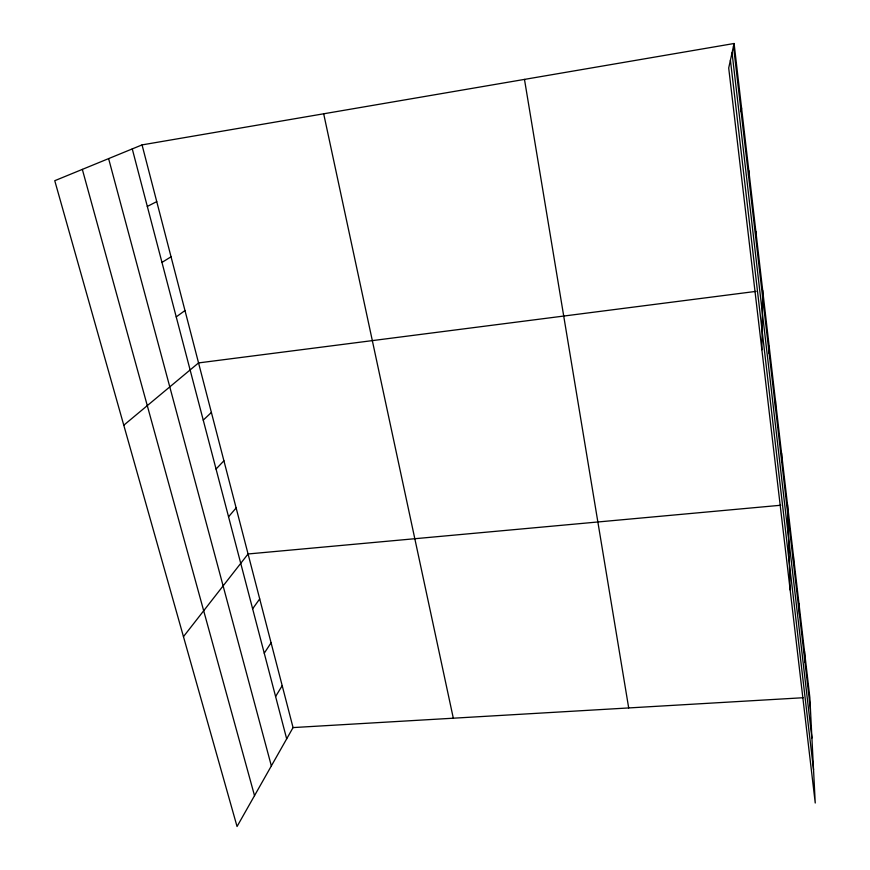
<?xml version="1.0" encoding="UTF-8"?>
<svg xmlns="http://www.w3.org/2000/svg" width="870" height="870" viewBox="0 0 870 870"><rect width="100%" height="100%" fill="white"/><g stroke="black" fill="none" stroke-linecap="round" stroke-linejoin="round"><path stroke-width="1.3" d="M761.881 349.762L762.707 290.515M755.66 237.162L755.867 231.453M748.494 175.425L748.82 170.65M741.109 111.795L741.566 108.021M734.095 43.5L728.701 67.99L815.244 803.01L809.829 697.338L734.095 43.5L142.049 144.898L54.756 180.699L237.053 826.5L293.06 727.581L142.049 144.898M275.594 696.522L282.195 685.68M264.252 653.185L271.081 642.81M252.626 608.804L259.706 598.919M183.461 636.655L248.059 553.972L780.781 505.252M228.549 516.78L236.129 507.939M216.054 469.05L223.916 460.785M203.243 420.123L211.388 412.456M123.779 425.223L198.545 362.921L756.052 291.374M176.229 316.897L184.973 310.557M161.961 262.414L171.042 256.802M147.313 206.44L156.741 201.612M293.06 727.581L803.13 697.729M82.335 169.389L254.518 795.648M108.609 158.612L271.353 765.915M132.262 148.911L286.676 738.858M323.683 113.796L453.313 718.207M524.479 79.398L628.695 707.941M733.497 46.208L810.438 709.268M732.051 52.787L811.917 737.999M730.419 60.16L813.548 769.787M804.456 650.988L805 662.375M798.954 603.454L799.421 614.274M793.309 554.69L793.69 564.902M787.502 504.633L790.167 589.969M781.554 453.248L781.76 462.144M775.442 400.472L775.551 408.639M769.156 346.249L769.178 353.655"/></g></svg>
